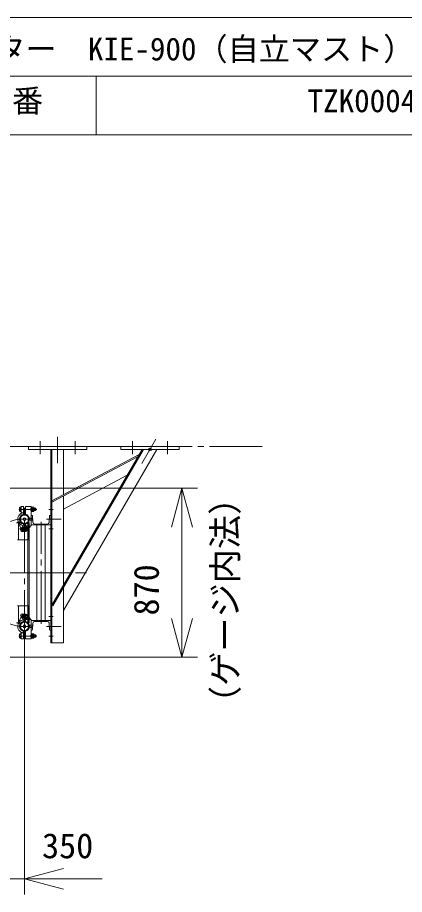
# Model space of a CAD drawing. Units: millimetres, scale not verified. Extents: x -8040 to 8050, y -12949 to 12951.
# Drawn here: x -234 to 1755, y 8439 to 12951 of the extents above; entities that cross this region are included whole.
import ezdxf
from ezdxf.enums import TextEntityAlignment as Align

# ---------------------------------------------------------------- set-up
doc = ezdxf.new("R2010")
doc.units = ezdxf.units.MM
doc.header["$LTSCALE"] = 30
doc.header["$PDMODE"] = 32
doc.header["$PDSIZE"] = 15
doc.linetypes.add('CHAIN2', pattern=[12, 9, -1, 1, -1])
for name, color, linetype, lineweight in [('0-6_05 寸法', 7, 'Continuous', 18), ('0-7_01 細線', 7, 'Continuous', 18), ('0-8_10 当社外形線', 3, 'Continuous', 18), ('0-9_12 当社中心線', 3, 'CHAIN2', 18), ('0-C_21 躯体・土木、中心線', 1, 'CHAIN2', 18), ('0-F_73 自立マスト', 6, 'Continuous', 18)]:
    doc.layers.add(name, color=color, linetype=linetype, lineweight=lineweight)
doc.styles.add('ＭＳ ゴシック', font='')
doc.styles.get('ＭＳ ゴシック').set_extended_font_data('MS Gothic')

msp = doc.modelspace()

# ---------------------------------------------------------------- linework, layer by layer
at = {"layer": '0-6_05 寸法'}
for p, q in [((-4131.42, 12950.51), (3313.48, 12950.51)), ((170.73, 12648.77), (170.73, 12347.03)), ((-1089.58, 10529.48), (691.37, 10529.48)), ((611.37, 10529.48), (611.37, 10329.48)), ((611.37, 10329.48), (611.37, 9859.48)), ((611.37, 9659.48), (611.37, 9859.48)), ((-198.04, 9738.78), (-198.04, 8439.49)), ((-1089.58, 9659.48), (691.37, 9659.48)), ((-198.04, 8519.49), (-548.04, 8519.49)), ((-198.04, 8519.49), (1.96, 8519.49)), ((1.96, 8519.49), (201.96, 8519.49))]:
    msp.add_line(p, q, dxfattribs=at)
for points in [[(-2776.55, 12648.77), (-4131.42, 12648.77), (3313.48, 12648.77)], [(-731.88, 12347.03), (170.73, 12347.03), (3313.48, 12347.03)], [(557.78, 10329.48), (611.37, 10529.48), (664.96, 10329.48)], [(664.96, 9859.48), (611.37, 9659.48), (557.78, 9859.48)], [(1.96, 8465.9), (-198.04, 8519.49), (1.96, 8573.08)]]:
    msp.add_lwpolyline(points, dxfattribs=at)
at = {"layer": '0-7_01 細線'}
for p, q in [((-84.3, 10370.18), (-8.88, 10370.18)), ((-84.3, 9818.78), (-8.88, 9818.78))]:
    msp.add_line(p, q, dxfattribs=at)
at = {"layer": '0-8_10 当社外形線'}
for p, q in [((-178.04, 10744.48), (121.96, 10744.48)), ((-178.04, 10744.48), (-178.04, 10728.48)), ((121.96, 10744.48), (121.96, 10728.48)), ((296.96, 10728.48), (296.96, 10744.48)), ((296.96, 10744.48), (596.96, 10744.48)), ((596.96, 10728.48), (596.96, 10744.48)), ((121.96, 10728.48), (-178.04, 10728.48)), ((-57.04, 9733.48), (-57.04, 10728.48)), ((406.52, 10728.48), (-57.04, 9927.71)), ((391.49, 10702.51), (-57.04, 10464.48)), ((385.81, 10692.71), (-54.23, 10459.18)), ((413.45, 10728.48), (-51.85, 9924.71)), ((481.63, 10728.48), (1.96, 9899.89)), ((1.96, 10728.48), (1.96, 10495.79)), ((596.96, 10728.48), (296.96, 10728.48)), ((330, 10596.29), (1.96, 10422.2)), ((1.96, 10489), (1.96, 10029.63)), ((-223.04, 10411.95), (-223.04, 10428.4)), ((-215.04, 10431.15), (-221.46, 10431.15)), ((-221.46, 10425.66), (-215.04, 10425.66)), ((-203.04, 10435.18), (-203.04, 10403.03)), ((-193.04, 10426.18), (-203.04, 10426.18)), ((-163.04, 10435.18), (-163.04, 10335.68)), ((-160.04, 10430.93), (-163.04, 10430.93)), ((-163.04, 10418.68), (-160.04, 10421.68)), ((-160.04, 10431.15), (-151.62, 10431.15)), ((-160.04, 10409.21), (-160.04, 10431.15)), ((-151.62, 10425.66), (-160.04, 10425.66)), ((-150.04, 10411.95), (-150.04, 10428.4)), ((-140.04, 10426.18), (-150.04, 10426.18)), ((-150.04, 10425.23), (-140.04, 10425.23)), ((-140.04, 10414.18), (-140.04, 10426.18)), ((-221.46, 10414.69), (-215.04, 10414.69)), ((-215.04, 10409.21), (-221.46, 10409.21)), ((-203.04, 10403.03), (-215.04, 10403.03)), ((-203.16, 10399.23), (-208.58, 10403.03)), ((-203.16, 10399.23), (-202.47, 10395.29)), ((-203.04, 10414.18), (-193.04, 10414.18)), ((-163.04, 10409.43), (-160.04, 10409.43)), ((-163.04, 10390.18), (-161.17, 10390.18)), ((-151.62, 10414.69), (-160.04, 10414.69)), ((-160.04, 10409.21), (-151.62, 10409.21)), ((-157.19, 10386.52), (-154.21, 10352.48)), ((-150.04, 10415.12), (-140.04, 10415.12)), ((-150.04, 10414.18), (-140.04, 10414.18)), ((-71.87, 10352.48), (-68.89, 10386.52)), ((-64.9, 10390.18), (-63.04, 10390.18)), ((-63.04, 10390.18), (-63.04, 10340.18)), ((-204.03, 10336.2), (-202.47, 10345.06)), ((-204.03, 10336.2), (-192.74, 10334.21)), ((-198.38, 10335.2), (-199.36, 10335.12)), ((-193.04, 10335.68), (-198.38, 10335.2)), ((-193.04, 10335.68), (-193.04, 10345.17)), ((-193.04, 10335.68), (-163.04, 10335.68)), ((-168.04, 10330.68), (-186.99, 10310.03)), ((-168.04, 10330.68), (-168.04, 10335.68)), ((-63.04, 10340.18), (-163.04, 10340.18)), ((-146.24, 10345.18), (-79.84, 10345.18)), ((-134.39, 9848.78), (-134.39, 10340.18)), ((-91.69, 9848.78), (-91.69, 10340.18)), ((1.96, 10017.65), (1.96, 9733.48)), ((-204.03, 9852.75), (-192.74, 9854.74)), ((-204.03, 9852.75), (-202.47, 9843.89)), ((-193.04, 9853.28), (-198.38, 9853.75)), ((-193.04, 9853.28), (-163.04, 9853.28)), ((-193.04, 9853.28), (-193.04, 9843.78)), ((-168.04, 9858.28), (-186.99, 9878.92)), ((-168.04, 9858.28), (-168.04, 9853.28)), ((-163.04, 9753.78), (-163.04, 9853.28)), ((-63.04, 9848.78), (-163.04, 9848.78)), ((-157.19, 9802.43), (-154.21, 9836.47)), ((-146.24, 9843.78), (-79.84, 9843.78)), ((-71.87, 9836.47), (-68.89, 9802.43)), ((-63.04, 9848.78), (-63.04, 9798.78)), ((-203.16, 9789.72), (-208.58, 9785.93)), ((-203.16, 9789.72), (-202.47, 9793.66)), ((-163.04, 9798.78), (-161.17, 9798.78)), ((-64.9, 9798.78), (-63.04, 9798.78)), ((-223.04, 9777), (-223.04, 9760.55)), ((-215.04, 9779.75), (-221.46, 9779.75)), ((-221.46, 9774.26), (-215.04, 9774.26)), ((-221.46, 9763.29), (-215.04, 9763.29)), ((-215.04, 9757.81), (-221.46, 9757.81)), ((-203.04, 9785.93), (-215.04, 9785.93)), ((-203.04, 9753.78), (-203.04, 9785.93)), ((-203.04, 9774.78), (-193.04, 9774.78)), ((-193.04, 9762.78), (-203.04, 9762.78)), ((-163.04, 9779.53), (-160.04, 9779.53)), ((-163.04, 9770.28), (-160.04, 9767.28)), ((-160.04, 9758.03), (-163.04, 9758.03)), ((-160.04, 9779.75), (-151.62, 9779.75)), ((-160.04, 9779.75), (-160.04, 9757.81)), ((-151.62, 9774.26), (-160.04, 9774.26)), ((-151.62, 9763.29), (-160.04, 9763.29)), ((-160.04, 9757.81), (-151.62, 9757.81)), ((-150.04, 9777), (-150.04, 9760.55)), ((-150.04, 9774.78), (-140.04, 9774.78)), ((-150.04, 9773.83), (-140.04, 9773.83)), ((-150.04, 9763.72), (-140.04, 9763.72)), ((-140.04, 9762.78), (-150.04, 9762.78)), ((-140.04, 9774.78), (-140.04, 9762.78))]:
    msp.add_line(p, q, dxfattribs=at)
for points in [[(1.96, 9733.48), (-63.04, 9733.48), (-63.04, 10728.48)], [(-215.04, 10403.03), (-215.04, 10435.18), (-203.04, 10435.18)], [(-163.04, 10435.18), (-193.04, 10435.18), (-193.04, 10395.18)], [(-220.26, 10343.79), (-223.73, 10339.67), (-211.62, 10313.82)], [(-220.26, 9845.17), (-223.73, 9849.28), (-211.62, 9875.13)], [(-163.04, 9753.78), (-193.04, 9753.78), (-193.04, 9793.77)], [(-215.04, 9785.93), (-215.04, 9753.78), (-203.04, 9753.78)]]:
    msp.add_lwpolyline(points, dxfattribs=at)
for points in [[(-198.04, 10331.15), (-207.54, 10325.66), (-207.54, 10314.69), (-198.04, 10309.21), (-188.54, 10314.69), (-188.54, 10325.66)], [(-198.04, 9857.81), (-207.54, 9863.29), (-207.54, 9874.26), (-198.04, 9879.75), (-188.54, 9874.26), (-188.54, 9863.29)]]:
    msp.add_lwpolyline(points, close=True, dxfattribs=at)
for centre, radius in [((-198.04, 10370.18), 24.3), ((-198.04, 10370.18), 21.1), ((-198.04, 10320.18), 9.5), ((-198.04, 10320.18), 6), ((-198.04, 10320.18), 5.05), ((-198.04, 9818.78), 24.3), ((-198.04, 9818.78), 21.1), ((-198.04, 9868.78), 9.5), ((-198.04, 9868.78), 6), ((-198.04, 9868.78), 5.05)]:
    msp.add_circle(centre, radius, dxfattribs=at)
for centre, radius, start, end in [((-219.87, 10428.4), 3.17, 120, 240), ((-212.75, 10420.18), 10.29, 147.79577, 212.20423), ((-153.21, 10428.4), 3.17, 300, 60), ((-160.33, 10420.18), 10.29, 327.79577, 32.20423), ((-198.04, 10370.18), 34.5, 107.79796, 260), ((-198.04, 10370.18), 25.5, 100, 260), ((-219.87, 10411.95), 3.17, 120, 240), ((-209.7, 10399.61), 6.34, 147.37273, 180), ((-204.27, 10401.16), 2.23, 299.79131, 56.50934), ((-198.04, 10370.18), 25.5, 281.30773, 78.69227), ((-161.17, 10386.18), 4, 5, 90), ((-153.21, 10411.95), 3.17, 300, 60), ((-64.9, 10386.18), 4, 90, 175), ((-198.04, 10320.18), 15, 95.04736, 205.08135), ((-198.04, 10320.18), 15, 205.08135, 69.32463), ((-146.24, 10353.18), 8, 185, 270), ((-79.84, 10353.18), 8, 270, 355), ((-198.04, 9868.78), 15, 290.67537, 154.91865), ((-198.04, 9818.78), 34.5, 100, 252.20204), ((-198.04, 9818.78), 25.5, 100, 260), ((-198.04, 9868.78), 15, 154.91865, 264.95264), ((-198.04, 9818.78), 25.5, 281.30773, 78.69227), ((-146.24, 9835.78), 8, 90, 175), ((-79.84, 9835.78), 8, 5, 90), ((-209.7, 9789.34), 6.34, 180, 212.62727), ((-204.27, 9787.79), 2.23, 303.49066, 60.20869), ((-161.17, 9802.78), 4, 270, 355), ((-64.9, 9802.78), 4, 185, 270), ((-219.87, 9777), 3.17, 120, 240), ((-212.75, 9768.78), 10.29, 147.79577, 212.20423), ((-219.87, 9760.55), 3.17, 120, 240), ((-153.21, 9777), 3.17, 300, 60), ((-153.21, 9760.55), 3.17, 300, 60), ((-160.33, 9768.78), 10.29, 327.79577, 32.20423)]:
    msp.add_arc(centre, radius, start, end, dxfattribs=at)
for p in [(446.96, 10728.48), (-160.04, 10420.18), (-198.04, 10370.18), (-163.04, 10370.18), (-198.04, 9818.78), (-163.04, 9818.78), (-160.04, 9768.78)]:
    msp.add_point(p, dxfattribs=at)
at = {"layer": '0-9_12 当社中心線'}
for p, q in [((-28.04, 10794.38), (-28.04, 10658.99)), ((405.06, 10656.1), (477.7, 10781.58)), ((-118.04, 10771.95), (-118.04, 10704.84)), ((61.96, 10771.95), (61.96, 10704.84)), ((356.96, 10704.84), (356.96, 10771.95)), ((536.96, 10704.84), (536.96, 10771.95)), ((-198.04, 9735.11), (-198.04, 10453.84)), ((-134.79, 10420.18), (-227.33, 10420.18)), ((-51.28, 10420.18), (-72.52, 10420.18)), ((-223.54, 10370.18), (-172.54, 10370.18)), ((-113.04, 9831.86), (-113.04, 10356.78)), ((-32.66, 10370.18), (-84.3, 10370.18)), ((-223.09, 10320.18), (-172.99, 10320.18)), ((-51.28, 10320.18), (-72.52, 10320.18)), ((-6055.31, 10094.48), (120.68, 10094.48)), ((-220.38, 10094.48), (33.96, 10094.48)), ((-51.28, 9868.78), (-72.52, 9868.78)), ((-223.54, 9818.78), (-172.54, 9818.78)), ((-32.66, 9818.78), (-84.3, 9818.78)), ((-134.79, 9768.78), (-227.33, 9768.78)), ((-51.28, 9768.78), (-72.52, 9768.78))]:
    msp.add_line(p, q, dxfattribs=at)
at = {"layer": '0-C_21 躯体・土木、中心線'}
for p, q in [((1023.19, 10744.48), (-7265.74, 10744.48)), ((291.41, 10744.48), (-906.08, 10744.48))]:
    msp.add_line(p, q, dxfattribs=at)
at = {"layer": '0-F_73 自立マスト'}
for p, q in [((-431.93, 10310.18), (-233.14, 10369.6)), ((-214.14, 10351.98), (-239.04, 10351.98)), ((-228.04, 10264.48), (-228.04, 10351.98)), ((-174.04, 10351.98), (-181.94, 10351.98)), ((-174.04, 10351.98), (-181.94, 10351.98)), ((-180.04, 9836.98), (-180.04, 10351.98)), ((-176.04, 10354.48), (-179.49, 10354.48)), ((-176.04, 10354.48), (-179.49, 10354.48)), ((-176.04, 10354.48), (-176.04, 10351.98)), ((-176.04, 10354.48), (-176.04, 10351.98)), ((-176.04, 10264.48), (-176.04, 10351.98)), ((-174.04, 9836.98), (-174.04, 10351.98)), ((-234.04, 10264.48), (-176.04, 10264.48)), ((-234.04, 9924.48), (-176.04, 9924.48)), ((-228.04, 9924.48), (-228.04, 9836.98)), ((-176.04, 9924.48), (-176.04, 9836.98)), ((-431.93, 9878.77), (-233.14, 9819.35)), ((-214.14, 9836.98), (-239.04, 9836.98)), ((-234.04, 9834.48), (-216.59, 9834.48)), ((-174.04, 9836.98), (-181.94, 9836.98)), ((-176.04, 9834.48), (-179.49, 9834.48)), ((-176.04, 9836.98), (-176.04, 9834.48))]:
    msp.add_line(p, q, dxfattribs=at)
msp.add_lwpolyline([(-216.59, 10354.48), (-234.04, 10354.48), (-234.04, 10351.98)], dxfattribs=at)
for centre, radius in [((-198.04, 10370.18), 24.3), ((-198.04, 10370.18), 24.3), ((-198.04, 10370.18), 21.35), ((-209.04, 10314.48), 9), ((-209.04, 9874.48), 9), ((-198.04, 9818.78), 24.3), ((-198.04, 9818.78), 24.3), ((-198.04, 9818.78), 21.35)]:
    msp.add_circle(centre, radius, dxfattribs=at)
for centre, start, end in [((-230.42, 10360.5), 320.67241, 106.64082), ((-230.42, 9828.46), 253.35918, 39.32759)]:
    msp.add_arc(centre, 9.5, start, end, dxfattribs=at)
msp.add_point((-198.04, 10370.18), dxfattribs=at)
msp.add_point((-198.04, 10370.18), dxfattribs=at)

# ---------------------------------------------------------------- texts
at = {"layer": '0-6_05 寸法', "style": 'ＭＳ ゴシック'}
for s, height, p in [('図面名称      \u3000\u3000\u3000\u3000\u3000\u3000\u3000\u3000工事用エレベーター\u3000KIE-900（自立マスト）', 117.3, (-3871.25, 12695.07)), ('\u3000\u3000\u3000竹本機械工業株式会社      \u3000\u3000\u3000\u3000\u3000 図番     \u3000\u3000\u3000\u3000\u3000\u3000TZK0004-1', 117.3, (-3860.58, 12428.4)), ('350', 129, (-107.74, 8587.04))]:
    msp.add_text(s, height=height, dxfattribs=at).set_placement(p, align=Align.BOTTOM_LEFT)
for s, p in [('（ゲージ内法）\u3000', (936.19, 9336.51)), ('870', (531.37, 9874.48))]:
    msp.add_text(s, height=129, rotation=90, dxfattribs=at).set_placement(p, align=Align.BOTTOM_LEFT)

doc.saveas('drawing.dxf')
